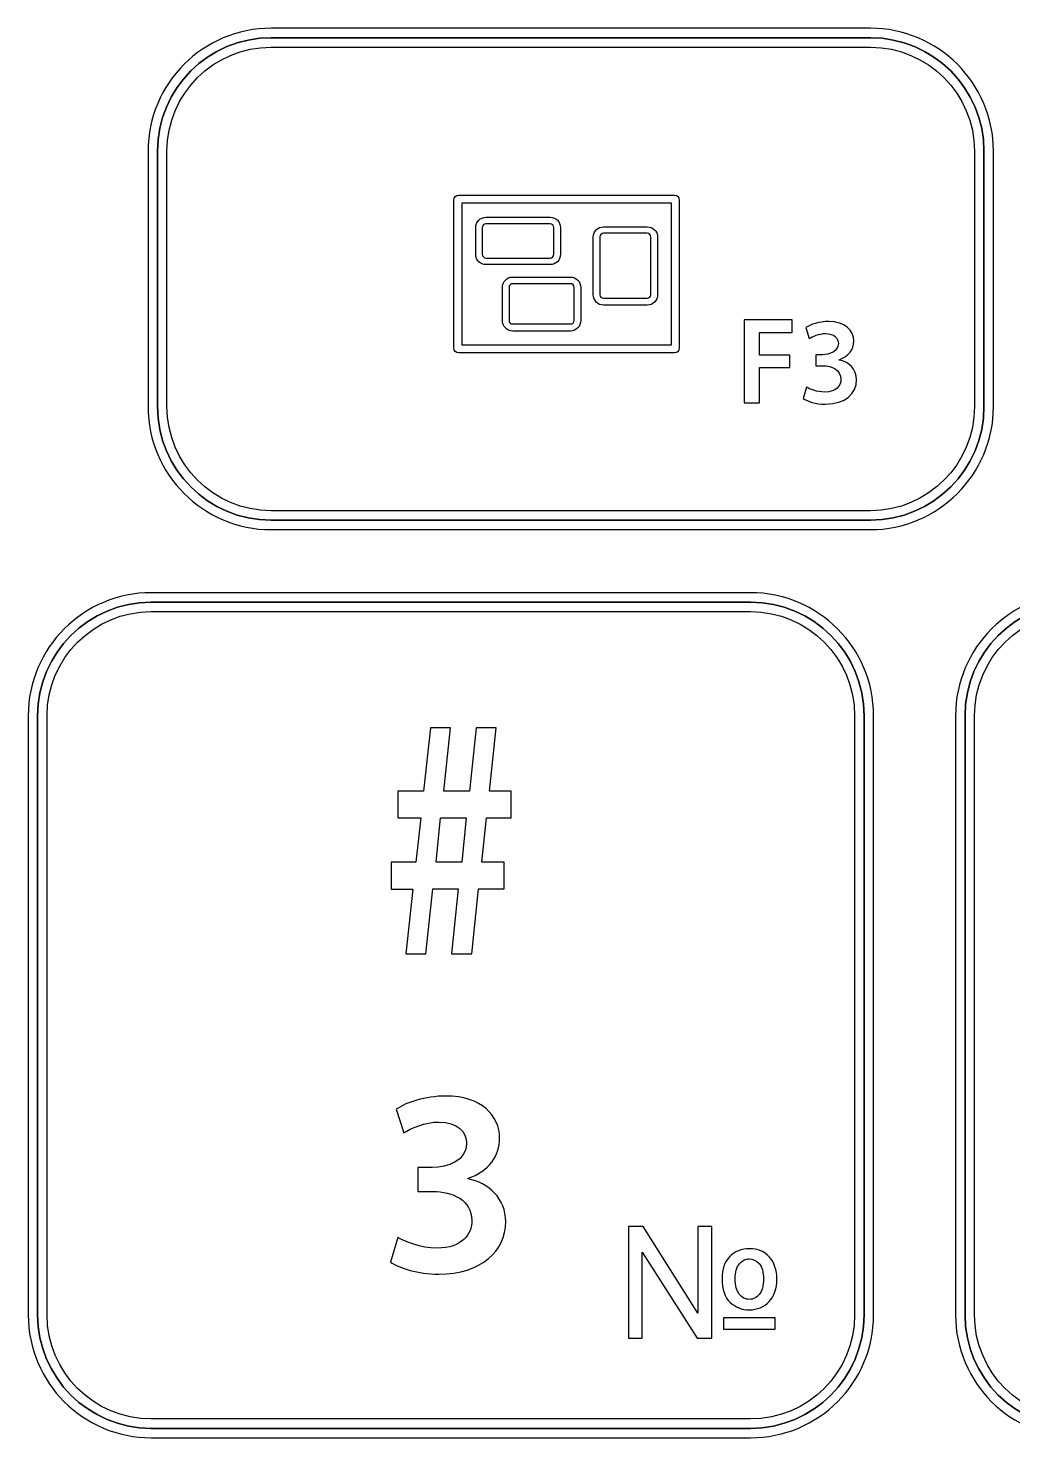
# Model space of a CAD drawing. Header units: millimetres. Extents: x -129 to 142, y -94 to 111.
# Drawn here: x -72.88 to -52.84, y 81.93 to 110.63 of the extents above; entities that cross this region are included whole.
import ezdxf

# ---------------------------------------------------------------- set-up
doc = ezdxf.new("R2010")
doc.units = ezdxf.units.MM
doc.header["$MEASUREMENT"] = 0
doc.layers.add('layer 1', color=7, linetype='Continuous')

msp = doc.modelspace()

# ---------------------------------------------------------------- linework, layer by layer
at = {"layer": 'layer 1', "color": 7, "lineweight": 25}
for points, knots in [([(-55.7362, 100.4215), (-55.7362, 100.4215), (-67.9373, 100.4215), (-67.9373, 100.4215), (-67.9373, 100.4215), (-69.3186, 100.4215), (-70.4421, 101.5453), (-70.4421, 102.9266), (-70.4421, 102.9266), (-70.4421, 102.9266), (-70.4421, 108.1285), (-70.4421, 108.1285), (-70.4421, 108.1285), (-70.4421, 109.5091), (-69.3186, 110.633), (-67.9373, 110.633), (-67.9373, 110.633), (-67.9373, 110.633), (-55.7362, 110.633), (-55.7362, 110.633), (-55.7362, 110.633), (-54.3555, 110.633), (-53.2319, 109.5091), (-53.2319, 108.1285), (-53.2319, 108.1285), (-53.2319, 108.1285), (-53.2319, 102.9266), (-53.2319, 102.9266), (-53.2319, 102.9266), (-53.2319, 101.5453), (-54.3555, 100.4215), (-55.7362, 100.4215)], [0, 0, 0, 0, 0.1111111, 0.1111111, 0.1111111, 0.1111111, 0.2222222, 0.2222222, 0.2222222, 0.2222222, 0.3333333, 0.3333333, 0.3333333, 0.3333333, 0.4444444, 0.4444444, 0.4444444, 0.4444444, 0.5555556, 0.5555556, 0.5555556, 0.5555556, 0.6666667, 0.6666667, 0.6666667, 0.6666667, 0.7777778, 0.7777778, 0.7777778, 0.7777778, 1, 1, 1, 1]), ([(-67.9373, 110.2468), (-67.9373, 110.2468), (-67.9373, 110.2468), (-67.9373, 110.2468), (-67.9373, 110.2468), (-69.1059, 110.2468), (-70.0566, 109.2967), (-70.0566, 108.1285), (-70.0566, 108.1285), (-70.0566, 108.1285), (-70.0566, 102.9266), (-70.0566, 102.9266), (-70.0566, 102.9266), (-70.0566, 101.7578), (-69.1059, 100.8071), (-67.9373, 100.8071), (-67.9373, 100.8071), (-67.9373, 100.8071), (-55.7362, 100.8071), (-55.7362, 100.8071), (-55.7362, 100.8071), (-54.5675, 100.8071), (-53.6169, 101.7578), (-53.6169, 102.9266), (-53.6169, 102.9266), (-53.6169, 102.9266), (-53.6169, 108.1285), (-53.6169, 108.1285), (-53.6169, 108.1285), (-53.6169, 109.2967), (-54.5675, 110.2468), (-55.7362, 110.2468), (-55.7362, 110.2468), (-55.7362, 110.2468), (-67.9373, 110.2468), (-67.9373, 110.2468)], [0, 0, 0, 0, 0.1, 0.1, 0.1, 0.1, 0.2, 0.2, 0.2, 0.2, 0.3, 0.3, 0.3, 0.3, 0.4, 0.4, 0.4, 0.4, 0.5, 0.5, 0.5, 0.5, 0.6, 0.6, 0.6, 0.6, 0.7, 0.7, 0.7, 0.7, 0.8, 0.8, 0.8, 0.8, 1, 1, 1, 1]), ([(-58.1767, 81.9277), (-58.1767, 81.9277), (-70.3775, 81.9277), (-70.3775, 81.9277), (-70.3775, 81.9277), (-71.7585, 81.9277), (-72.8822, 83.0511), (-72.8822, 84.4318), (-72.8822, 84.4318), (-72.8822, 84.4318), (-72.8822, 96.6332), (-72.8822, 96.6332), (-72.8822, 96.6332), (-72.8822, 98.0143), (-71.7585, 99.1377), (-70.3775, 99.1377), (-70.3775, 99.1377), (-70.3775, 99.1377), (-58.1767, 99.1377), (-58.1767, 99.1377), (-58.1767, 99.1377), (-56.796, 99.1377), (-55.6723, 98.0143), (-55.6723, 96.6332), (-55.6723, 96.6332), (-55.6723, 96.6332), (-55.6723, 84.4318), (-55.6723, 84.4318), (-55.6723, 84.4318), (-55.6723, 83.0511), (-56.796, 81.9277), (-58.1767, 81.9277)], [0, 0, 0, 0, 0.1111111, 0.1111111, 0.1111111, 0.1111111, 0.2222222, 0.2222222, 0.2222222, 0.2222222, 0.3333333, 0.3333333, 0.3333333, 0.3333333, 0.4444444, 0.4444444, 0.4444444, 0.4444444, 0.5555556, 0.5555556, 0.5555556, 0.5555556, 0.6666667, 0.6666667, 0.6666667, 0.6666667, 0.7777778, 0.7777778, 0.7777778, 0.7777778, 1, 1, 1, 1]), ([(-39.2968, 81.9277), (-39.2968, 81.9277), (-51.4979, 81.9277), (-51.4979, 81.9277), (-51.4979, 81.9277), (-52.8789, 81.9277), (-54.0024, 83.0511), (-54.0024, 84.4318), (-54.0024, 84.4318), (-54.0024, 84.4318), (-54.0024, 96.6332), (-54.0024, 96.6332), (-54.0024, 96.6332), (-54.0024, 98.0143), (-52.8789, 99.1377), (-51.4979, 99.1377), (-51.4979, 99.1377), (-51.4979, 99.1377), (-39.2968, 99.1377), (-39.2968, 99.1377), (-39.2968, 99.1377), (-37.9158, 99.1377), (-36.7917, 98.0143), (-36.7917, 96.6332), (-36.7917, 96.6332), (-36.7917, 96.6332), (-36.7917, 84.4318), (-36.7917, 84.4318), (-36.7917, 84.4318), (-36.7917, 83.0511), (-37.9158, 81.9277), (-39.2968, 81.9277)], [0, 0, 0, 0, 0.1111111, 0.1111111, 0.1111111, 0.1111111, 0.2222222, 0.2222222, 0.2222222, 0.2222222, 0.3333333, 0.3333333, 0.3333333, 0.3333333, 0.4444444, 0.4444444, 0.4444444, 0.4444444, 0.5555556, 0.5555556, 0.5555556, 0.5555556, 0.6666667, 0.6666667, 0.6666667, 0.6666667, 0.7777778, 0.7777778, 0.7777778, 0.7777778, 1, 1, 1, 1]), ([(-70.3775, 98.7527), (-70.3775, 98.7527), (-70.3775, 98.7527), (-70.3775, 98.7527), (-70.3775, 98.7527), (-71.5465, 98.7527), (-72.497, 97.8014), (-72.497, 96.6332), (-72.497, 96.6332), (-72.497, 96.6332), (-72.497, 84.4318), (-72.497, 84.4318), (-72.497, 84.4318), (-72.497, 83.2638), (-71.5465, 82.3117), (-70.3775, 82.3117), (-70.3775, 82.3117), (-70.3775, 82.3117), (-58.1767, 82.3117), (-58.1767, 82.3117), (-58.1767, 82.3117), (-57.0083, 82.3117), (-56.0575, 83.2638), (-56.0575, 84.4318), (-56.0575, 84.4318), (-56.0575, 84.4318), (-56.0575, 96.6332), (-56.0575, 96.6332), (-56.0575, 96.6332), (-56.0575, 97.8014), (-57.0083, 98.7527), (-58.1767, 98.7527), (-58.1767, 98.7527), (-58.1767, 98.7527), (-70.3775, 98.7527), (-70.3775, 98.7527)], [0, 0, 0, 0, 0.1, 0.1, 0.1, 0.1, 0.2, 0.2, 0.2, 0.2, 0.3, 0.3, 0.3, 0.3, 0.4, 0.4, 0.4, 0.4, 0.5, 0.5, 0.5, 0.5, 0.6, 0.6, 0.6, 0.6, 0.7, 0.7, 0.7, 0.7, 0.8, 0.8, 0.8, 0.8, 1, 1, 1, 1]), ([(-51.4979, 98.7527), (-51.4979, 98.7527), (-51.4979, 98.7527), (-51.4979, 98.7527), (-51.4979, 98.7527), (-52.6665, 98.7527), (-53.6169, 97.8014), (-53.6169, 96.6332), (-53.6169, 96.6332), (-53.6169, 96.6332), (-53.6169, 84.4318), (-53.6169, 84.4318), (-53.6169, 84.4318), (-53.6169, 83.2638), (-52.6665, 82.3117), (-51.4979, 82.3117), (-51.4979, 82.3117), (-51.4979, 82.3117), (-39.2968, 82.3117), (-39.2968, 82.3117), (-39.2968, 82.3117), (-38.1281, 82.3117), (-37.1777, 83.2638), (-37.1777, 84.4318), (-37.1777, 84.4318), (-37.1777, 84.4318), (-37.1777, 96.6332), (-37.1777, 96.6332), (-37.1777, 96.6332), (-37.1777, 97.8014), (-38.1281, 98.7527), (-39.2968, 98.7527), (-39.2968, 98.7527), (-39.2968, 98.7527), (-51.4979, 98.7527), (-51.4979, 98.7527)], [0, 0, 0, 0, 0.1, 0.1, 0.1, 0.1, 0.2, 0.2, 0.2, 0.2, 0.3, 0.3, 0.3, 0.3, 0.4, 0.4, 0.4, 0.4, 0.5, 0.5, 0.5, 0.5, 0.6, 0.6, 0.6, 0.6, 0.7, 0.7, 0.7, 0.7, 0.8, 0.8, 0.8, 0.8, 1, 1, 1, 1])]:
    msp.add_open_spline(points, degree=3, knots=knots, dxfattribs=at)
at = {"layer": 'layer 1', "color": 7}
for points in [[(-53.4241, 102.9266), (-53.4241, 101.6496), (-54.4595, 100.6153), (-55.7362, 100.6153), (-55.7362, 100.6153), (-55.7362, 100.6153), (-67.9373, 100.6153), (-67.9373, 100.6153), (-67.9373, 100.6153), (-69.2145, 100.6153), (-70.2491, 101.6496), (-70.2491, 102.9266), (-70.2491, 102.9266), (-70.2491, 102.9266), (-70.2491, 108.1285), (-70.2491, 108.1285), (-70.2491, 108.1285), (-70.2491, 109.4048), (-69.2145, 110.4391), (-67.9373, 110.4391), (-67.9373, 110.4391), (-67.9373, 110.4391), (-55.7362, 110.4391), (-55.7362, 110.4391), (-55.7362, 110.4391), (-54.4595, 110.4391), (-53.4241, 109.4048), (-53.4241, 108.1285), (-53.4241, 108.1285), (-53.4241, 108.1285), (-53.4241, 102.9266), (-53.4241, 102.9266)], [(-55.8649, 84.4318), (-55.8649, 83.1552), (-56.8996, 82.12), (-58.1767, 82.12), (-58.1767, 82.12), (-58.1767, 82.12), (-70.3775, 82.12), (-70.3775, 82.12), (-70.3775, 82.12), (-71.6543, 82.12), (-72.6899, 83.1552), (-72.6899, 84.4318), (-72.6899, 84.4318), (-72.6899, 84.4318), (-72.6899, 96.6332), (-72.6899, 96.6332), (-72.6899, 96.6332), (-72.6899, 97.9097), (-71.6543, 98.9454), (-70.3775, 98.9454), (-70.3775, 98.9454), (-70.3775, 98.9454), (-58.1767, 98.9454), (-58.1767, 98.9454), (-58.1767, 98.9454), (-56.8996, 98.9454), (-55.8649, 97.9097), (-55.8649, 96.6332), (-55.8649, 96.6332), (-55.8649, 96.6332), (-55.8649, 84.4318), (-55.8649, 84.4318)], [(-36.984, 84.4318), (-36.984, 83.1552), (-38.0199, 82.12), (-39.2968, 82.12), (-39.2968, 82.12), (-39.2968, 82.12), (-51.4979, 82.12), (-51.4979, 82.12), (-51.4979, 82.12), (-52.7747, 82.12), (-53.81, 83.1552), (-53.81, 84.4318), (-53.81, 84.4318), (-53.81, 84.4318), (-53.81, 96.6332), (-53.81, 96.6332), (-53.81, 96.6332), (-53.81, 97.9097), (-52.7747, 98.9454), (-51.4979, 98.9454), (-51.4979, 98.9454), (-51.4979, 98.9454), (-39.2968, 98.9454), (-39.2968, 98.9454), (-39.2968, 98.9454), (-38.0199, 98.9454), (-36.984, 97.9097), (-36.984, 96.6332), (-36.984, 96.6332), (-36.984, 96.6332), (-36.984, 84.4318), (-36.984, 84.4318)]]:
    msp.add_open_spline(points, degree=3, knots=[0, 0, 0, 0, 0.1111111, 0.1111111, 0.1111111, 0.1111111, 0.2222222, 0.2222222, 0.2222222, 0.2222222, 0.3333333, 0.3333333, 0.3333333, 0.3333333, 0.4444444, 0.4444444, 0.4444444, 0.4444444, 0.5555556, 0.5555556, 0.5555556, 0.5555556, 0.6666667, 0.6666667, 0.6666667, 0.6666667, 0.7777778, 0.7777778, 0.7777778, 0.7777778, 1, 1, 1, 1], dxfattribs=at)
at = {"layer": 'layer 1', "color": 251, "lineweight": 25}
for points in [[(-70.2491, 108.1285), (-70.2491, 109.4048), (-69.2145, 110.4391), (-67.9373, 110.4391)], [(-67.9373, 110.4391), (-67.9373, 110.4391), (-55.7362, 110.4391), (-55.7362, 110.4391)], [(-55.7362, 110.4391), (-54.4595, 110.4391), (-53.4241, 109.4048), (-53.4241, 108.1285)], [(-70.2491, 102.9266), (-70.2491, 102.9266), (-70.2491, 108.1285), (-70.2491, 108.1285)], [(-53.4241, 108.1285), (-53.4241, 108.1285), (-53.4241, 102.9266), (-53.4241, 102.9266)], [(-67.9373, 100.6153), (-69.2145, 100.6153), (-70.2491, 101.6496), (-70.2491, 102.9266)], [(-53.4241, 102.9266), (-53.4241, 101.6496), (-54.4595, 100.6153), (-55.7362, 100.6153)], [(-55.7362, 100.6153), (-55.7362, 100.6153), (-67.9373, 100.6153), (-67.9373, 100.6153)], [(-72.6899, 96.6332), (-72.6899, 97.9097), (-71.6543, 98.9454), (-70.3775, 98.9454)], [(-70.3775, 98.9454), (-70.3775, 98.9454), (-58.1767, 98.9454), (-58.1767, 98.9454)], [(-58.1767, 98.9454), (-56.8996, 98.9454), (-55.8649, 97.9097), (-55.8649, 96.6332)], [(-53.81, 96.6332), (-53.81, 97.9097), (-52.7747, 98.9454), (-51.4979, 98.9454)], [(-72.6899, 84.4318), (-72.6899, 84.4318), (-72.6899, 96.6332), (-72.6899, 96.6332)], [(-55.8649, 96.6332), (-55.8649, 96.6332), (-55.8649, 84.4318), (-55.8649, 84.4318)], [(-53.81, 84.4318), (-53.81, 84.4318), (-53.81, 96.6332), (-53.81, 96.6332)], [(-70.3775, 82.12), (-71.6543, 82.12), (-72.6899, 83.1552), (-72.6899, 84.4318)], [(-55.8649, 84.4318), (-55.8649, 83.1552), (-56.8996, 82.12), (-58.1767, 82.12)], [(-51.4979, 82.12), (-52.7747, 82.12), (-53.81, 83.1552), (-53.81, 84.4318)], [(-58.1767, 82.12), (-58.1767, 82.12), (-70.3775, 82.12), (-70.3775, 82.12)]]:
    msp.add_open_spline(points, degree=3, dxfattribs=at)
at = {"layer": 'layer 1', "color": 252}
for points, knots in [([(-59.6265, 104.1218), (-59.6265, 104.1218), (-59.6265, 104.1218), (-59.6265, 104.1218), (-59.6265, 104.1218), (-59.6265, 104.1218), (-59.6265, 107.1309), (-59.6265, 107.1309), (-59.6265, 107.1309), (-59.6265, 107.189), (-59.666, 107.2302), (-59.7227, 107.2302), (-59.7227, 107.2302), (-59.7227, 107.2302), (-64.12, 107.2302), (-64.12, 107.2302), (-64.12, 107.2302), (-64.1727, 107.2302), (-64.2187, 107.189), (-64.2187, 107.1309), (-64.2187, 107.1309), (-64.2187, 107.1309), (-64.2187, 104.1218), (-64.2187, 104.1218), (-64.2187, 104.1218), (-64.2187, 104.068), (-64.1727, 104.022), (-64.12, 104.022), (-64.12, 104.022), (-64.12, 104.022), (-59.7227, 104.022), (-59.7227, 104.022), (-59.7227, 104.022), (-59.666, 104.022), (-59.6265, 104.068), (-59.6265, 104.1218)], [0, 0, 0, 0, 0.1, 0.1, 0.1, 0.1, 0.2, 0.2, 0.2, 0.2, 0.3, 0.3, 0.3, 0.3, 0.4, 0.4, 0.4, 0.4, 0.5, 0.5, 0.5, 0.5, 0.6, 0.6, 0.6, 0.6, 0.7, 0.7, 0.7, 0.7, 0.8, 0.8, 0.8, 0.8, 1, 1, 1, 1]), ([(-59.7849, 104.1831), (-59.7849, 104.1831), (-59.7849, 104.1831), (-59.7849, 104.1831), (-59.7849, 104.1831), (-59.7849, 104.1831), (-64.0564, 104.1831), (-64.0564, 104.1831), (-64.0564, 104.1831), (-64.0564, 104.1831), (-64.0564, 107.0668), (-64.0564, 107.0668), (-64.0564, 107.0668), (-64.0564, 107.0668), (-59.7849, 107.0668), (-59.7849, 107.0668), (-59.7849, 107.0668), (-59.7849, 107.0668), (-59.7849, 104.1831), (-59.7849, 104.1831)], [0, 0, 0, 0, 0.1666667, 0.1666667, 0.1666667, 0.1666667, 0.3333333, 0.3333333, 0.3333333, 0.3333333, 0.5, 0.5, 0.5, 0.5, 0.6666667, 0.6666667, 0.6666667, 0.6666667, 1, 1, 1, 1]), ([(-62.046, 106.0286), (-62.046, 106.0286), (-62.046, 106.0286), (-62.046, 106.0286), (-62.046, 106.0286), (-62.046, 106.0286), (-62.046, 106.5721), (-62.046, 106.5721), (-62.046, 106.5721), (-62.046, 106.692), (-62.1421, 106.784), (-62.2549, 106.784), (-62.2549, 106.784), (-62.2549, 106.784), (-63.5613, 106.784), (-63.5613, 106.784), (-63.5613, 106.784), (-63.6782, 106.784), (-63.7707, 106.692), (-63.7707, 106.5721), (-63.7707, 106.5721), (-63.7707, 106.5721), (-63.7707, 106.0286), (-63.7707, 106.0286), (-63.7707, 106.0286), (-63.7707, 105.9092), (-63.6782, 105.8177), (-63.5613, 105.8177), (-63.5613, 105.8177), (-63.5613, 105.8177), (-62.2549, 105.8177), (-62.2549, 105.8177), (-62.2549, 105.8177), (-62.1421, 105.8177), (-62.046, 105.9092), (-62.046, 106.0286)], [0, 0, 0, 0, 0.1, 0.1, 0.1, 0.1, 0.2, 0.2, 0.2, 0.2, 0.3, 0.3, 0.3, 0.3, 0.4, 0.4, 0.4, 0.4, 0.5, 0.5, 0.5, 0.5, 0.6, 0.6, 0.6, 0.6, 0.7, 0.7, 0.7, 0.7, 0.8, 0.8, 0.8, 0.8, 1, 1, 1, 1]), ([(-62.1799, 106.0286), (-62.1799, 106.0286), (-62.1799, 106.0286), (-62.1799, 106.0286), (-62.1799, 106.0286), (-62.1799, 105.9884), (-62.2148, 105.9508), (-62.2549, 105.9508), (-62.2549, 105.9508), (-62.2549, 105.9508), (-63.5613, 105.9508), (-63.5613, 105.9508), (-63.5613, 105.9508), (-63.6031, 105.9508), (-63.6369, 105.9884), (-63.6369, 106.0286), (-63.6369, 106.0286), (-63.6369, 106.0286), (-63.6369, 106.5721), (-63.6369, 106.5721), (-63.6369, 106.5721), (-63.6369, 106.6167), (-63.6031, 106.6485), (-63.5613, 106.6485), (-63.5613, 106.6485), (-63.5613, 106.6485), (-62.2549, 106.6485), (-62.2549, 106.6485), (-62.2549, 106.6485), (-62.2148, 106.6485), (-62.1799, 106.6167), (-62.1799, 106.5721), (-62.1799, 106.5721), (-62.1799, 106.5721), (-62.1799, 106.0286), (-62.1799, 106.0286)], [0, 0, 0, 0, 0.1, 0.1, 0.1, 0.1, 0.2, 0.2, 0.2, 0.2, 0.3, 0.3, 0.3, 0.3, 0.4, 0.4, 0.4, 0.4, 0.5, 0.5, 0.5, 0.5, 0.6, 0.6, 0.6, 0.6, 0.7, 0.7, 0.7, 0.7, 0.8, 0.8, 0.8, 0.8, 1, 1, 1, 1]), ([(-60.0694, 105.2046), (-60.0694, 105.2046), (-60.0694, 106.3828), (-60.0694, 106.3828), (-60.0694, 106.3828), (-60.0694, 106.5007), (-60.1648, 106.5883), (-60.2808, 106.5883), (-60.2808, 106.5883), (-60.2808, 106.5883), (-61.1676, 106.5883), (-61.1676, 106.5883), (-61.1676, 106.5883), (-61.2865, 106.5883), (-61.3772, 106.5007), (-61.3772, 106.3828), (-61.3772, 106.3828), (-61.3772, 106.3828), (-61.3772, 105.2046), (-61.3772, 105.2046), (-61.3772, 105.2046), (-61.3772, 105.0931), (-61.2865, 104.9919), (-61.1676, 104.9919), (-61.1676, 104.9919), (-61.1676, 104.9919), (-60.2808, 104.9919), (-60.2808, 104.9919), (-60.2808, 104.9919), (-60.1648, 104.9919), (-60.0694, 105.0931), (-60.0694, 105.2046)], [0, 0, 0, 0, 0.1111111, 0.1111111, 0.1111111, 0.1111111, 0.2222222, 0.2222222, 0.2222222, 0.2222222, 0.3333333, 0.3333333, 0.3333333, 0.3333333, 0.4444444, 0.4444444, 0.4444444, 0.4444444, 0.5555556, 0.5555556, 0.5555556, 0.5555556, 0.6666667, 0.6666667, 0.6666667, 0.6666667, 0.7777778, 0.7777778, 0.7777778, 0.7777778, 1, 1, 1, 1]), ([(-60.2084, 105.2046), (-60.2084, 105.2046), (-60.2084, 105.2046), (-60.2084, 105.2046), (-60.2084, 105.2046), (-60.2084, 105.1646), (-60.2412, 105.1346), (-60.2808, 105.1346), (-60.2808, 105.1346), (-60.2808, 105.1346), (-61.1676, 105.1346), (-61.1676, 105.1346), (-61.1676, 105.1346), (-61.2106, 105.1346), (-61.2424, 105.1646), (-61.2424, 105.2046), (-61.2424, 105.2046), (-61.2424, 105.2046), (-61.2424, 106.3828), (-61.2424, 106.3828), (-61.2424, 106.3828), (-61.2424, 106.4234), (-61.2106, 106.4566), (-61.1676, 106.4566), (-61.1676, 106.4566), (-61.1676, 106.4566), (-60.2808, 106.4566), (-60.2808, 106.4566), (-60.2808, 106.4566), (-60.2412, 106.4566), (-60.2084, 106.4234), (-60.2084, 106.3828), (-60.2084, 106.3828), (-60.2084, 106.3828), (-60.2084, 105.2046), (-60.2084, 105.2046)], [0, 0, 0, 0, 0.1, 0.1, 0.1, 0.1, 0.2, 0.2, 0.2, 0.2, 0.3, 0.3, 0.3, 0.3, 0.4, 0.4, 0.4, 0.4, 0.5, 0.5, 0.5, 0.5, 0.6, 0.6, 0.6, 0.6, 0.7, 0.7, 0.7, 0.7, 0.8, 0.8, 0.8, 0.8, 1, 1, 1, 1]), ([(-61.6334, 104.6791), (-61.6334, 104.6791), (-61.6334, 104.6791), (-61.6334, 104.6791), (-61.6334, 104.6791), (-61.6334, 104.6791), (-61.6334, 105.3539), (-61.6334, 105.3539), (-61.6334, 105.3539), (-61.6334, 105.4699), (-61.7252, 105.5643), (-61.8413, 105.5643), (-61.8413, 105.5643), (-61.8413, 105.5643), (-63.0187, 105.5643), (-63.0187, 105.5643), (-63.0187, 105.5643), (-63.1375, 105.5643), (-63.2284, 105.4699), (-63.2284, 105.3539), (-63.2284, 105.3539), (-63.2284, 105.3539), (-63.2284, 104.6791), (-63.2284, 104.6791), (-63.2284, 104.6791), (-63.2284, 104.5637), (-63.1375, 104.4658), (-63.0187, 104.4658), (-63.0187, 104.4658), (-63.0187, 104.4658), (-61.8413, 104.4658), (-61.8413, 104.4658), (-61.8413, 104.4658), (-61.7252, 104.4658), (-61.6334, 104.5637), (-61.6334, 104.6791)], [0, 0, 0, 0, 0.1, 0.1, 0.1, 0.1, 0.2, 0.2, 0.2, 0.2, 0.3, 0.3, 0.3, 0.3, 0.4, 0.4, 0.4, 0.4, 0.5, 0.5, 0.5, 0.5, 0.6, 0.6, 0.6, 0.6, 0.7, 0.7, 0.7, 0.7, 0.8, 0.8, 0.8, 0.8, 1, 1, 1, 1]), ([(-61.7666, 104.6791), (-61.7666, 104.6791), (-61.7666, 104.6791), (-61.7666, 104.6791), (-61.7666, 104.6791), (-61.7666, 104.6371), (-61.7993, 104.6093), (-61.8413, 104.6093), (-61.8413, 104.6093), (-61.8413, 104.6093), (-63.0187, 104.6093), (-63.0187, 104.6093), (-63.0187, 104.6093), (-63.0623, 104.6093), (-63.0934, 104.6371), (-63.0934, 104.6791), (-63.0934, 104.6791), (-63.0934, 104.6791), (-63.0934, 105.3539), (-63.0934, 105.3539), (-63.0934, 105.3539), (-63.0934, 105.3983), (-63.0623, 105.4301), (-63.0187, 105.4301), (-63.0187, 105.4301), (-63.0187, 105.4301), (-61.8413, 105.4301), (-61.8413, 105.4301), (-61.8413, 105.4301), (-61.7993, 105.4301), (-61.7666, 105.3983), (-61.7666, 105.3539), (-61.7666, 105.3539), (-61.7666, 105.3539), (-61.7666, 104.6791), (-61.7666, 104.6791)], [0, 0, 0, 0, 0.1, 0.1, 0.1, 0.1, 0.2, 0.2, 0.2, 0.2, 0.3, 0.3, 0.3, 0.3, 0.4, 0.4, 0.4, 0.4, 0.5, 0.5, 0.5, 0.5, 0.6, 0.6, 0.6, 0.6, 0.7, 0.7, 0.7, 0.7, 0.8, 0.8, 0.8, 0.8, 1, 1, 1, 1]), ([(-58.3043, 104.6923), (-58.3043, 104.6923), (-57.3298, 104.6923), (-57.3298, 104.6923), (-57.3298, 104.6923), (-57.3298, 104.6923), (-57.3298, 104.4394), (-57.3298, 104.4394), (-57.3298, 104.4394), (-57.3298, 104.4394), (-57.9962, 104.4394), (-57.9962, 104.4394), (-57.9962, 104.4394), (-57.9962, 104.4394), (-57.9962, 103.9746), (-57.9962, 103.9746), (-57.9962, 103.9746), (-57.9962, 103.9746), (-57.3745, 103.9746), (-57.3745, 103.9746), (-57.3745, 103.9746), (-57.3745, 103.9746), (-57.3745, 103.7212), (-57.3745, 103.7212), (-57.3745, 103.7212), (-57.3745, 103.7212), (-57.9962, 103.7212), (-57.9962, 103.7212), (-57.9962, 103.7212), (-57.9962, 103.7212), (-57.9962, 103.0049), (-57.9962, 103.0049), (-57.9962, 103.0049), (-57.9962, 103.0049), (-58.3043, 103.0049), (-58.3043, 103.0049), (-58.3043, 103.0049), (-58.3043, 103.0049), (-58.3043, 104.6923), (-58.3043, 104.6923)], [0, 0, 0, 0, 0.0909091, 0.0909091, 0.0909091, 0.0909091, 0.1818182, 0.1818182, 0.1818182, 0.1818182, 0.2727273, 0.2727273, 0.2727273, 0.2727273, 0.3636364, 0.3636364, 0.3636364, 0.3636364, 0.4545455, 0.4545455, 0.4545455, 0.4545455, 0.5454545, 0.5454545, 0.5454545, 0.5454545, 0.6363636, 0.6363636, 0.6363636, 0.6363636, 0.7272727, 0.7272727, 0.7272727, 0.7272727, 0.8181818, 0.8181818, 0.8181818, 0.8181818, 1, 1, 1, 1]), ([(-57.0367, 103.3229), (-56.9741, 103.2852), (-56.8214, 103.2226), (-56.6659, 103.2226), (-56.6659, 103.2226), (-56.4307, 103.2226), (-56.3355, 103.3552), (-56.3379, 103.4829), (-56.3379, 103.4829), (-56.3379, 103.6762), (-56.5183, 103.7584), (-56.7062, 103.7584), (-56.7062, 103.7584), (-56.7062, 103.7584), (-56.8491, 103.7584), (-56.8491, 103.7584), (-56.8491, 103.7584), (-56.8491, 103.7584), (-56.8491, 103.9839), (-56.8491, 103.9839), (-56.8491, 103.9839), (-56.8491, 103.9839), (-56.7113, 103.9839), (-56.7113, 103.9839), (-56.7113, 103.9839), (-56.5692, 103.9839), (-56.3884, 104.049), (-56.3884, 104.2119), (-56.3884, 104.2119), (-56.3884, 104.322), (-56.4706, 104.415), (-56.6493, 104.415), (-56.6493, 104.415), (-56.7812, 104.415), (-56.9141, 104.3572), (-56.9821, 104.3122), (-56.9821, 104.3122), (-56.9821, 104.3122), (-57.0522, 104.5348), (-57.0522, 104.5348), (-57.0522, 104.5348), (-56.9589, 104.5999), (-56.7791, 104.6601), (-56.5836, 104.6601), (-56.5836, 104.6601), (-56.2479, 104.6601), (-56.0752, 104.4746), (-56.0752, 104.2619), (-56.0752, 104.2619), (-56.0752, 104.092), (-56.1755, 103.9521), (-56.3757, 103.8821), (-56.3757, 103.8821), (-56.3757, 103.8821), (-56.3757, 103.8759), (-56.3757, 103.8759), (-56.3757, 103.8759), (-56.1775, 103.8415), (-56.0176, 103.6908), (-56.0176, 103.4711), (-56.0176, 103.4711), (-56.0176, 103.1952), (-56.2479, 102.977), (-56.6514, 102.977), (-56.6514, 102.977), (-56.8491, 102.977), (-57.0194, 103.0333), (-57.1071, 103.0895), (-57.1071, 103.0895), (-57.1071, 103.0895), (-57.0367, 103.3229), (-57.0367, 103.3229)], [0, 0, 0, 0, 0.0526316, 0.0526316, 0.0526316, 0.0526316, 0.1052632, 0.1052632, 0.1052632, 0.1052632, 0.1578947, 0.1578947, 0.1578947, 0.1578947, 0.2105263, 0.2105263, 0.2105263, 0.2105263, 0.2631579, 0.2631579, 0.2631579, 0.2631579, 0.3157895, 0.3157895, 0.3157895, 0.3157895, 0.3684211, 0.3684211, 0.3684211, 0.3684211, 0.4210526, 0.4210526, 0.4210526, 0.4210526, 0.4736842, 0.4736842, 0.4736842, 0.4736842, 0.5263158, 0.5263158, 0.5263158, 0.5263158, 0.5789474, 0.5789474, 0.5789474, 0.5789474, 0.6315789, 0.6315789, 0.6315789, 0.6315789, 0.6842105, 0.6842105, 0.6842105, 0.6842105, 0.7368421, 0.7368421, 0.7368421, 0.7368421, 0.7894737, 0.7894737, 0.7894737, 0.7894737, 0.8421053, 0.8421053, 0.8421053, 0.8421053, 0.8947368, 0.8947368, 0.8947368, 0.8947368, 1, 1, 1, 1]), ([(-65.1945, 91.783), (-65.1945, 91.783), (-65.0541, 93.1), (-65.0541, 93.1), (-65.0541, 93.1), (-65.0541, 93.1), (-65.4962, 93.1), (-65.4962, 93.1), (-65.4962, 93.1), (-65.4962, 93.1), (-65.4962, 93.6525), (-65.4962, 93.6525), (-65.4962, 93.6525), (-65.4962, 93.6525), (-64.9892, 93.6525), (-64.9892, 93.6525), (-64.9892, 93.6525), (-64.9892, 93.6525), (-64.8919, 94.5508), (-64.8919, 94.5508), (-64.8919, 94.5508), (-64.8919, 94.5508), (-65.356, 94.5508), (-65.356, 94.5508), (-65.356, 94.5508), (-65.356, 94.5508), (-65.356, 95.0958), (-65.356, 95.0958), (-65.356, 95.0958), (-65.356, 95.0958), (-64.8327, 95.0958), (-64.8327, 95.0958), (-64.8327, 95.0958), (-64.8327, 95.0958), (-64.6922, 96.3847), (-64.6922, 96.3847), (-64.6922, 96.3847), (-64.6922, 96.3847), (-64.2879, 96.3847), (-64.2879, 96.3847), (-64.2879, 96.3847), (-64.2879, 96.3847), (-64.4227, 95.0958), (-64.4227, 95.0958), (-64.4227, 95.0958), (-64.4227, 95.0958), (-63.9002, 95.0958), (-63.9002, 95.0958), (-63.9002, 95.0958), (-63.9002, 95.0958), (-63.7594, 96.3847), (-63.7594, 96.3847), (-63.7594, 96.3847), (-63.7594, 96.3847), (-63.3545, 96.3847), (-63.3545, 96.3847), (-63.3545, 96.3847), (-63.3545, 96.3847), (-63.4892, 95.0958), (-63.4892, 95.0958), (-63.4892, 95.0958), (-63.4892, 95.0958), (-63.0525, 95.0958), (-63.0525, 95.0958), (-63.0525, 95.0958), (-63.0525, 95.0958), (-63.0525, 94.5508), (-63.0525, 94.5508), (-63.0525, 94.5508), (-63.0525, 94.5508), (-63.5542, 94.5508), (-63.5542, 94.5508), (-63.5542, 94.5508), (-63.5542, 94.5508), (-63.646, 93.6525), (-63.646, 93.6525), (-63.646, 93.6525), (-63.646, 93.6525), (-63.1926, 93.6525), (-63.1926, 93.6525), (-63.1926, 93.6525), (-63.1926, 93.6525), (-63.1926, 93.1074), (-63.1926, 93.1074), (-63.1926, 93.1074), (-63.1926, 93.1074), (-63.7164, 93.1074), (-63.7164, 93.1074), (-63.7164, 93.1074), (-63.7164, 93.1074), (-63.8512, 91.783), (-63.8512, 91.783), (-63.8512, 91.783), (-63.8512, 91.783), (-64.2669, 91.783), (-64.2669, 91.783), (-64.2669, 91.783), (-64.2669, 91.783), (-64.1264, 93.1074), (-64.1264, 93.1074), (-64.1264, 93.1074), (-64.1264, 93.1074), (-64.6444, 93.1074), (-64.6444, 93.1074), (-64.6444, 93.1074), (-64.6444, 93.1074), (-64.784, 91.783), (-64.784, 91.783), (-64.784, 91.783), (-64.784, 91.783), (-65.1945, 91.783), (-65.1945, 91.783)], [0, 0, 0, 0, 0.0344828, 0.0344828, 0.0344828, 0.0344828, 0.0689655, 0.0689655, 0.0689655, 0.0689655, 0.1034483, 0.1034483, 0.1034483, 0.1034483, 0.137931, 0.137931, 0.137931, 0.137931, 0.1724138, 0.1724138, 0.1724138, 0.1724138, 0.2068966, 0.2068966, 0.2068966, 0.2068966, 0.2413793, 0.2413793, 0.2413793, 0.2413793, 0.2758621, 0.2758621, 0.2758621, 0.2758621, 0.3103448, 0.3103448, 0.3103448, 0.3103448, 0.3448276, 0.3448276, 0.3448276, 0.3448276, 0.3793103, 0.3793103, 0.3793103, 0.3793103, 0.4137931, 0.4137931, 0.4137931, 0.4137931, 0.4482759, 0.4482759, 0.4482759, 0.4482759, 0.4827586, 0.4827586, 0.4827586, 0.4827586, 0.5172414, 0.5172414, 0.5172414, 0.5172414, 0.5517241, 0.5517241, 0.5517241, 0.5517241, 0.5862069, 0.5862069, 0.5862069, 0.5862069, 0.6206897, 0.6206897, 0.6206897, 0.6206897, 0.6551724, 0.6551724, 0.6551724, 0.6551724, 0.6896552, 0.6896552, 0.6896552, 0.6896552, 0.7241379, 0.7241379, 0.7241379, 0.7241379, 0.7586207, 0.7586207, 0.7586207, 0.7586207, 0.7931034, 0.7931034, 0.7931034, 0.7931034, 0.8275862, 0.8275862, 0.8275862, 0.8275862, 0.862069, 0.862069, 0.862069, 0.862069, 0.8965517, 0.8965517, 0.8965517, 0.8965517, 0.9310345, 0.9310345, 0.9310345, 0.9310345, 1, 1, 1, 1]), ([(-64.056, 93.6525), (-64.056, 93.6525), (-64.056, 93.6525), (-64.056, 93.6525), (-64.056, 93.6525), (-64.056, 93.6525), (-63.9645, 94.5508), (-63.9645, 94.5508), (-63.9645, 94.5508), (-63.9645, 94.5508), (-64.4876, 94.5508), (-64.4876, 94.5508), (-64.4876, 94.5508), (-64.4876, 94.5508), (-64.5793, 93.6525), (-64.5793, 93.6525), (-64.5793, 93.6525), (-64.5793, 93.6525), (-64.056, 93.6525), (-64.056, 93.6525)], [0, 0, 0, 0, 0.1666667, 0.1666667, 0.1666667, 0.1666667, 0.3333333, 0.3333333, 0.3333333, 0.3333333, 0.5, 0.5, 0.5, 0.5, 0.6666667, 0.6666667, 0.6666667, 0.6666667, 1, 1, 1, 1]), ([(-65.356, 86.0062), (-65.2211, 85.926), (-64.8919, 85.7905), (-64.5577, 85.7905), (-64.5577, 85.7905), (-64.0503, 85.7905), (-63.8455, 86.0762), (-63.8512, 86.3522), (-63.8512, 86.3522), (-63.8512, 86.768), (-64.2392, 86.9451), (-64.6444, 86.9451), (-64.6444, 86.9451), (-64.6444, 86.9451), (-64.9515, 86.9451), (-64.9515, 86.9451), (-64.9515, 86.9451), (-64.9515, 86.9451), (-64.9515, 87.4305), (-64.9515, 87.4305), (-64.9515, 87.4305), (-64.9515, 87.4305), (-64.6549, 87.4305), (-64.6549, 87.4305), (-64.6549, 87.4305), (-64.3471, 87.4305), (-63.9585, 87.5704), (-63.9585, 87.9222), (-63.9585, 87.9222), (-63.9585, 88.1589), (-64.1366, 88.3586), (-64.5198, 88.3586), (-64.5198, 88.3586), (-64.806, 88.3586), (-65.0914, 88.2339), (-65.2376, 88.1365), (-65.2376, 88.1365), (-65.2376, 88.1365), (-65.388, 88.6175), (-65.388, 88.6175), (-65.388, 88.6175), (-65.1889, 88.7578), (-64.8004, 88.8875), (-64.3796, 88.8875), (-64.3796, 88.8875), (-63.6568, 88.8875), (-63.2847, 88.4878), (-63.2847, 88.0293), (-63.2847, 88.0293), (-63.2847, 87.6628), (-63.5001, 87.3605), (-63.932, 87.2088), (-63.932, 87.2088), (-63.932, 87.2088), (-63.932, 87.1982), (-63.932, 87.1982), (-63.932, 87.1982), (-63.5061, 87.1232), (-63.1605, 86.7988), (-63.1605, 86.3247), (-63.1605, 86.3247), (-63.1605, 85.7308), (-63.6568, 85.2616), (-64.5252, 85.2616), (-64.5252, 85.2616), (-64.9515, 85.2616), (-65.3185, 85.3809), (-65.5071, 85.5042), (-65.5071, 85.5042), (-65.5071, 85.5042), (-65.356, 86.0062), (-65.356, 86.0062)], [0, 0, 0, 0, 0.0526316, 0.0526316, 0.0526316, 0.0526316, 0.1052632, 0.1052632, 0.1052632, 0.1052632, 0.1578947, 0.1578947, 0.1578947, 0.1578947, 0.2105263, 0.2105263, 0.2105263, 0.2105263, 0.2631579, 0.2631579, 0.2631579, 0.2631579, 0.3157895, 0.3157895, 0.3157895, 0.3157895, 0.3684211, 0.3684211, 0.3684211, 0.3684211, 0.4210526, 0.4210526, 0.4210526, 0.4210526, 0.4736842, 0.4736842, 0.4736842, 0.4736842, 0.5263158, 0.5263158, 0.5263158, 0.5263158, 0.5789474, 0.5789474, 0.5789474, 0.5789474, 0.6315789, 0.6315789, 0.6315789, 0.6315789, 0.6842105, 0.6842105, 0.6842105, 0.6842105, 0.7368421, 0.7368421, 0.7368421, 0.7368421, 0.7894737, 0.7894737, 0.7894737, 0.7894737, 0.8421053, 0.8421053, 0.8421053, 0.8421053, 0.8947368, 0.8947368, 0.8947368, 0.8947368, 1, 1, 1, 1])]:
    msp.add_open_spline(points, degree=3, knots=knots, dxfattribs=at)
at = {"layer": 'layer 1'}
for points, knots in [([(-60.6627, 86.2275), (-60.6627, 86.2275), (-60.3641, 86.2275), (-60.3641, 86.2275), (-60.3641, 86.2275), (-60.3641, 86.2275), (-59.2487, 84.4684), (-59.2487, 84.4684), (-59.2487, 84.4684), (-59.2487, 84.4684), (-59.2487, 86.2275), (-59.2487, 86.2275), (-59.2487, 86.2275), (-59.2487, 86.2275), (-58.9633, 86.2275), (-58.9633, 86.2275), (-58.9633, 86.2275), (-58.9633, 86.2275), (-58.9633, 83.9574), (-58.9633, 83.9574), (-58.9633, 83.9574), (-58.9633, 83.9574), (-59.2624, 83.9574), (-59.2624, 83.9574), (-59.2624, 83.9574), (-59.2624, 83.9574), (-60.3805, 85.7086), (-60.3805, 85.7086), (-60.3805, 85.7086), (-60.3805, 85.7086), (-60.3805, 83.9574), (-60.3805, 83.9574), (-60.3805, 83.9574), (-60.3805, 83.9574), (-60.6627, 83.9574), (-60.6627, 83.9574), (-60.6627, 83.9574), (-60.6627, 83.9574), (-60.6627, 86.2275), (-60.6627, 86.2275)], [0, 0, 0, 0, 0.0909091, 0.0909091, 0.0909091, 0.0909091, 0.1818182, 0.1818182, 0.1818182, 0.1818182, 0.2727273, 0.2727273, 0.2727273, 0.2727273, 0.3636364, 0.3636364, 0.3636364, 0.3636364, 0.4545455, 0.4545455, 0.4545455, 0.4545455, 0.5454545, 0.5454545, 0.5454545, 0.5454545, 0.6363636, 0.6363636, 0.6363636, 0.6363636, 0.7272727, 0.7272727, 0.7272727, 0.7272727, 0.8181818, 0.8181818, 0.8181818, 0.8181818, 1, 1, 1, 1]), ([(-58.7572, 85.1759), (-58.7572, 85.3593), (-58.706, 85.5051), (-58.6035, 85.614), (-58.6035, 85.614), (-58.5004, 85.7228), (-58.3646, 85.7773), (-58.1955, 85.7773), (-58.1955, 85.7773), (-58.027, 85.7773), (-57.8927, 85.7213), (-57.7923, 85.6092), (-57.7923, 85.6092), (-57.6914, 85.4977), (-57.6412, 85.3471), (-57.6412, 85.1574), (-57.6412, 85.1574), (-57.6412, 84.9656), (-57.693, 84.814), (-57.7966, 84.7025), (-57.7966, 84.7025), (-57.9007, 84.5904), (-58.0375, 84.5344), (-58.2077, 84.5344), (-58.2077, 84.5344), (-58.354, 84.5344), (-58.4825, 84.5852), (-58.5924, 84.6861), (-58.5924, 84.6861), (-58.7023, 84.787), (-58.7572, 84.9503), (-58.7572, 85.1759)], [0, 0, 0, 0, 0.1111111, 0.1111111, 0.1111111, 0.1111111, 0.2222222, 0.2222222, 0.2222222, 0.2222222, 0.3333333, 0.3333333, 0.3333333, 0.3333333, 0.4444444, 0.4444444, 0.4444444, 0.4444444, 0.5555556, 0.5555556, 0.5555556, 0.5555556, 0.6666667, 0.6666667, 0.6666667, 0.6666667, 0.7777778, 0.7777778, 0.7777778, 0.7777778, 1, 1, 1, 1]), ([(-58.4877, 85.1675), (-58.4877, 85.0285), (-58.4603, 84.9233), (-58.4048, 84.8531), (-58.4048, 84.8531), (-58.3493, 84.7823), (-58.2811, 84.7469), (-58.1998, 84.7469), (-58.1998, 84.7469), (-58.1242, 84.7469), (-58.0571, 84.7807), (-57.9984, 84.8488), (-57.9984, 84.8488), (-57.9398, 84.917), (-57.9107, 85.02), (-57.9107, 85.1585), (-57.9107, 85.1585), (-57.9107, 85.3038), (-57.9408, 85.409), (-58.0016, 85.474), (-58.0016, 85.474), (-58.0624, 85.539), (-58.1289, 85.5712), (-58.2013, 85.5712), (-58.2013, 85.5712), (-58.2795, 85.5712), (-58.3467, 85.5374), (-58.4032, 85.4697), (-58.4032, 85.4697), (-58.4597, 85.4026), (-58.4877, 85.3017), (-58.4877, 85.1675)], [0, 0, 0, 0, 0.1111111, 0.1111111, 0.1111111, 0.1111111, 0.2222222, 0.2222222, 0.2222222, 0.2222222, 0.3333333, 0.3333333, 0.3333333, 0.3333333, 0.4444444, 0.4444444, 0.4444444, 0.4444444, 0.5555556, 0.5555556, 0.5555556, 0.5555556, 0.6666667, 0.6666667, 0.6666667, 0.6666667, 0.7777778, 0.7777778, 0.7777778, 0.7777778, 1, 1, 1, 1]), ([(-58.7255, 84.3696), (-58.7255, 84.3696), (-57.6729, 84.3696), (-57.6729, 84.3696), (-57.6729, 84.3696), (-57.6729, 84.3696), (-57.6729, 84.1413), (-57.6729, 84.1413), (-57.6729, 84.1413), (-57.6729, 84.1413), (-58.7255, 84.1413), (-58.7255, 84.1413), (-58.7255, 84.1413), (-58.7255, 84.1413), (-58.7255, 84.3696), (-58.7255, 84.3696)], [0, 0, 0, 0, 0.2, 0.2, 0.2, 0.2, 0.4, 0.4, 0.4, 0.4, 0.6, 0.6, 0.6, 0.6, 1, 1, 1, 1])]:
    msp.add_open_spline(points, degree=3, knots=knots, dxfattribs=at)

doc.saveas('drawing.dxf')
